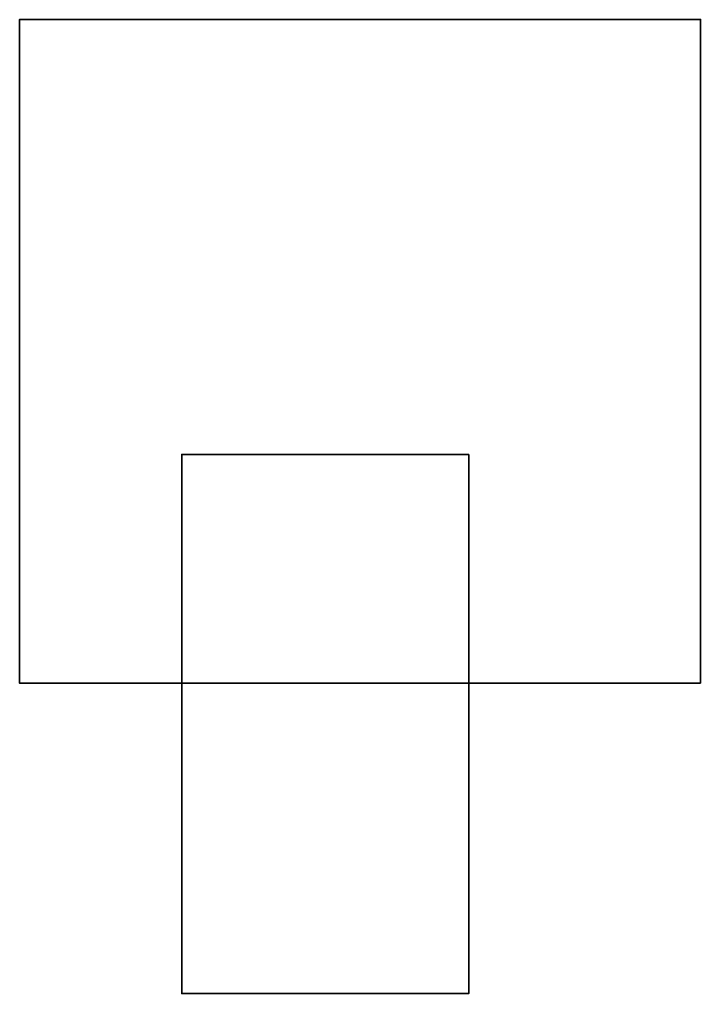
# Model space of a CAD drawing. Header units: millimetres. Extents: x 34 to 117, y -168 to -49.
import ezdxf

# ---------------------------------------------------------------- set-up
doc = ezdxf.new("R2010")
doc.units = ezdxf.units.MM
doc.header["$MEASUREMENT"] = 0
doc.layers.add('Layer 1', color=7, linetype='Continuous', lineweight=0)

msp = doc.modelspace()

# ---------------------------------------------------------------- linework, layer by layer
at = {"layer": 'Layer 1', "color": 250, "lineweight": 35, "true_color": 0x231f20}
for points in [[(116.77, -130.17), (33.87, -130.17), (33.87, -49.39), (116.77, -49.39)], [(88.55, -102.31), (53.62, -102.31), (53.62, -167.92), (88.55, -167.92)]]:
    msp.add_lwpolyline(points, close=True, dxfattribs=at)

doc.saveas('drawing.dxf')
